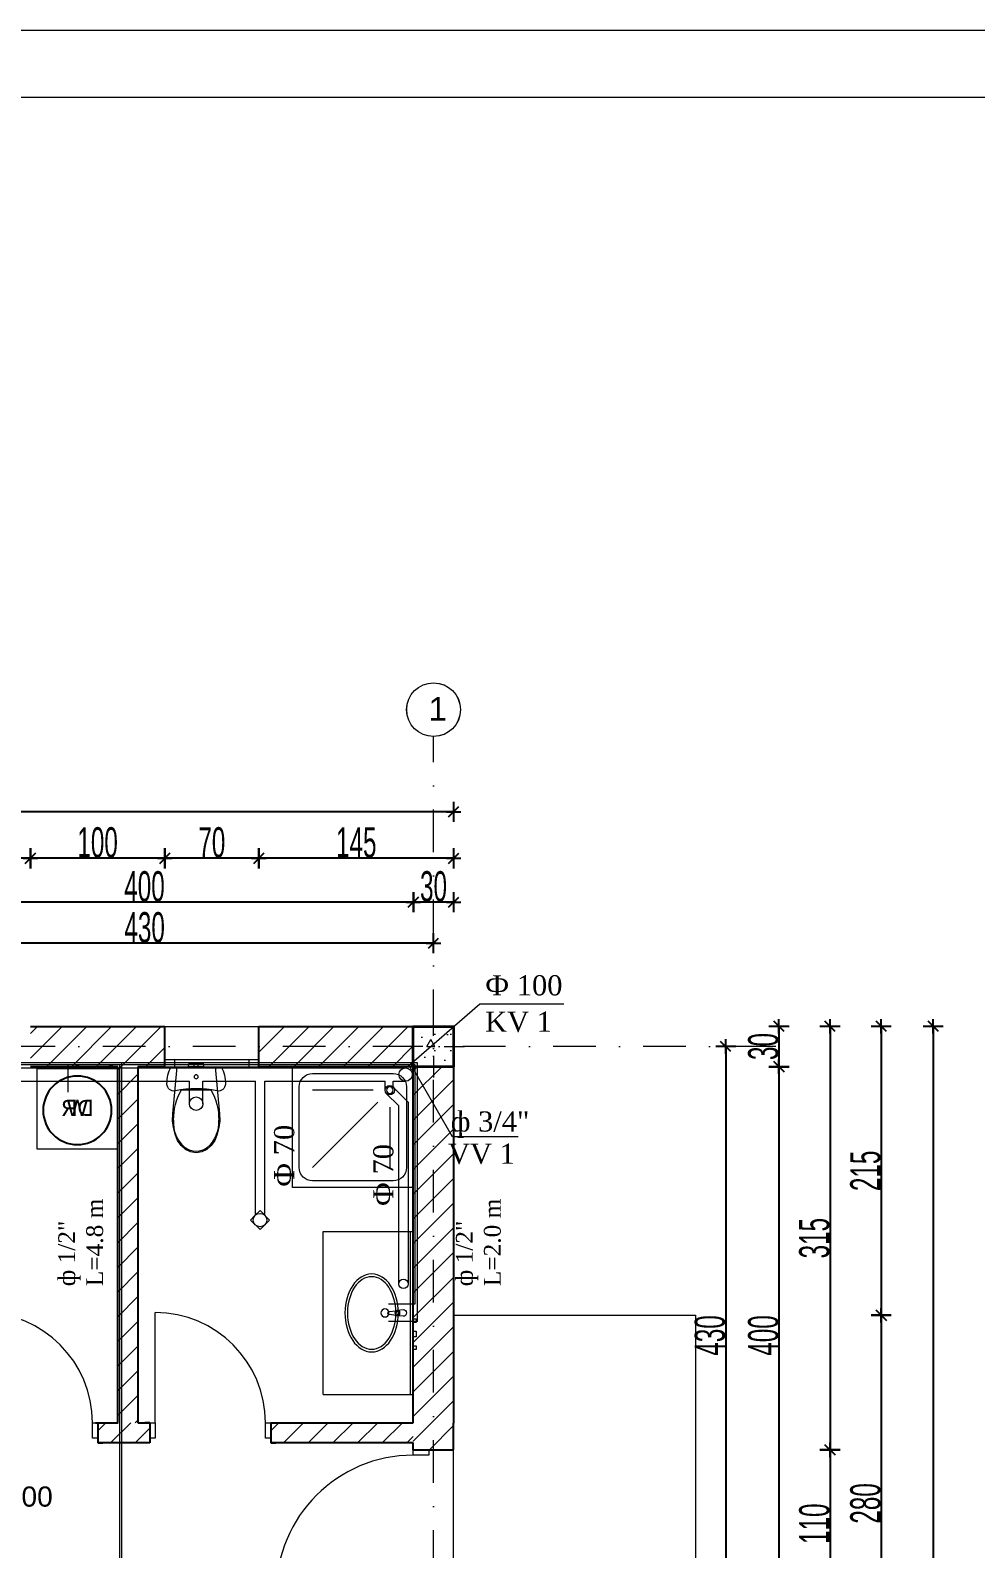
# Model space of a CAD drawing. Header units: millimetres. Extents: x -13678 to 175322, y 9978 to 39678.
# Drawn here: x 28505 to 35540, y 28380 to 39678 of the extents above; entities that cross this region are included whole.
import ezdxf
from ezdxf.enums import TextEntityAlignment as Align

# ---------------------------------------------------------------- set-up
doc = ezdxf.new("R2010")
doc.units = ezdxf.units.MM
doc.header["$MEASUREMENT"] = 0
doc.linetypes.add('Dot & Dashed', pattern=[670.277762, 317.5, -176.388889, 0, -176.388874])
doc.layers.get('Defpoints').update_dxf_attribs({"lineweight": 13})
for name, color, linetype, lineweight, true_color in [('2D Drafting - General_Pen_No__5', 7, 'Continuous', 13, 0x40a5ff), ('New_MEP - Electrical_Pen_No__4', 7, 'Continuous', 20, 0x029e21), ('New_MEP - Electrical_Pen_No__86', 7, 'Continuous', 20, 0x5555ff), ('New_Structural - Bearing_Pen_No__168', 7, 'Continuous', 13, 0xfe847a), ('New_Structural - Bearing_Pen_No__169', 7, 'Continuous', 13, 0x68b353), ('New_Structural - Bearing_Pen_No__23', 7, 'Continuous', 20, 0xff6600), ('New_Structural - Bearing_Pen_No__28', 7, 'Continuous', 35, 0xa80f02), ('New_Structural - Bearing_Pen_No__3', 7, 'Continuous', 18, 0xff6600), ('New_Structural - Bearing_Pen_No__69', 7, 'Continuous', 20, 0x71cebe), ('New_Structural - Bearing_Pen_No__89', 7, 'Continuous', 20, 0x71cebe), ('Structural - Bearing_Pen_No__69', 7, 'Continuous', 13, 0x71cebe)]:
    doc.layers.add(name, color=color, linetype=linetype, lineweight=lineweight, true_color=true_color)
for name, color, linetype, lineweight in [('2D Drafting - General_Pen_No__6', 5, 'Continuous', 13), ('Dimensioning - General_Pen_No__46', 5, 'Continuous', 13), ('Lines_Pen_No__1', 7, 'Continuous', 13), ('New_Interior - Furniture _Pen_No__15', 214, 'Continuous', 25), ('New_MEP - Electrical_Pen_No__75', 6, 'Continuous', 20), ('New_Structural - Bearing_Pen_No__20', 1, 'Continuous', 0), ('New_Structural - Bearing_Pen_No__27', 7, 'Continuous', 35), ('Roofs_Pen_No__1', 7, 'Continuous', 13), ('Structural - Bearing_Pen_No__7', 7, 'Continuous', 13), ('Text blocks_Pen_No__1', 7, 'Continuous', 13)]:
    doc.layers.add(name, color=color, linetype=linetype, lineweight=lineweight)
doc.layers.add('New_MEP - Electrical', color=7, linetype='Continuous')
doc.styles.add('GENERATED_STYLE_1', font='arial.ttf')
doc.styles.add('GENERATED_STYLE_2', font='arial.ttf')
doc.styles.add('GENERATED_STYLE_6', font='times.ttf')
doc.styles.add('PLATEIA', font='CGSAPPS.shx', dxfattribs={"width": 0.6})
doc.dimstyles.new('100v', dxfattribs={"dimtxt": 225, "dimasz": 1, "dimexe": 0.18, "dimexo": 0.0625, "dimgap": 4, "dimtad": 1, "dimdec": 0, "dimlfac": 0.1, "dimzin": 12, "dimdsep": 46, "dimtxsty": 'PLATEIA', "dimblk": 'A$C321216CB', "dimcen": 0.09, "dimse1": 1, "dimse2": 1, "dimclrd": 256, "dimclrt": 256, "dimadec": 3, "dimazin": 0, "dimtfac": 1, "dimtdec": 0, "dimtix": 1, "dimtmove": 2, "dimatfit": 3, "dimldrblk": 'A$C321216CB', "dimfxl": 1, "dimtolj": 1, "dimtzin": 0, "dimlwd": -1, "dimarcsym": 0})
pattern_1 = [(45, (-11385.9, -8413.54), (-91.92388, 91.92388), [])]
pattern_2 = [(45, (-11385.9, -8563.54), (-91.92388, 91.92388), [])]

# ---------------------------------------------------------------- blocks, each defined once
blk = doc.blocks.new('WC 25[4]', base_point=(38424, 40379))
at = {"layer": 'New_MEP - Electrical_Pen_No__75', "color": 6, "linetype": 'Continuous', "lineweight": 20}
for p, q in [((38367, 40399), (38384, 40399)), ((38367, 40379), (38367, 40399)), ((38367, 40379), (38384, 40379)), ((38384, 40399), (38408, 40399)), ((38384, 40379), (38408, 40379)), ((38408, 40399), (38413, 40399)), ((38408, 40379), (38408, 40399)), ((38408, 40379), (38413, 40379)), ((38413, 40399), (38424, 40399)), ((38413, 40379), (38424, 40379)), ((38424, 40399), (38435, 40399)), ((38424, 40379), (38435, 40379)), ((38435, 40399), (38440, 40399)), ((38435, 40379), (38440, 40379)), ((38440, 40379), (38440, 40399)), ((38440, 40399), (38464, 40399)), ((38440, 40379), (38464, 40379)), ((38464, 40399), (38481, 40399)), ((38464, 40379), (38481, 40379)), ((38481, 40379), (38481, 40399)), ((38424, 40206), (38315, 40206)), ((38533, 40206), (38424, 40206))]:
    blk.add_line(p, q, dxfattribs=at)
at = {"layer": 'New_MEP - Electrical_Pen_No__75', "color": 6, "linetype": 'Continuous', "lineweight": 20, "flags": 128}
for points in [[(38237, 40379), (38230, 40364), (38224, 40349), (38219, 40333), (38214, 40317), (38211, 40301), (38208, 40284), (38207, 40268), (38207, 40251), (38208, 40239), (38212, 40228), (38218, 40218), (38226, 40210), (38236, 40204), (38246, 40200), (38258, 40198), (38270, 40199), (38308, 40206), (38346, 40211), (38385, 40214), (38424, 40215), (38463, 40214), (38502, 40211), (38540, 40206), (38579, 40199), (38590, 40198), (38602, 40200), (38613, 40204), (38622, 40210), (38630, 40218), (38636, 40228), (38640, 40239), (38642, 40251), (38641, 40268), (38640, 40284), (38637, 40301), (38634, 40317), (38629, 40333), (38624, 40349), (38618, 40364), (38611, 40379)], [(38255, 39926), (38267, 39876), (38286, 39829), (38312, 39792), (38345, 39764), (38383, 39746), (38424, 39739), (38465, 39746), (38503, 39764), (38536, 39792), (38562, 39829), (38581, 39876), (38593, 39926), (38599, 39977), (38597, 40029), (38565, 40379), (38283, 40379), (38251, 40029), (38249, 39977)]]:
    blk.add_lwpolyline(points, close=True, dxfattribs=at)
at = {"layer": 'New_MEP - Electrical_Pen_No__75', "color": 6, "linetype": 'Continuous', "lineweight": 20}
blk.add_ellipse((38424, 40304), major_axis=(15, 0), ratio=0.999724, dxfattribs=at)
for centre, major_axis, start_param, end_param in [((38682, 39991), (0, 426), 1.041392, 1.594412), ((38166, 39991), (0, 426), 4.688771, 5.241791), ((38514, 39967), (0, 257), 1.515065, 2.415654), ((38335, 39967), (0, 257), 3.867528, 4.768116), ((38425, 39887), (0, 139), 2.509088, 3.135732), ((38423, 39887), (0, 139), 3.147454, 3.774097)]:
    blk.add_ellipse(centre, major_axis=major_axis, ratio=0.999377, start_param=start_param, end_param=end_param, dxfattribs=at)
blk = doc.blocks.new('Shower Tray 25[5]', base_point=(36808, 40379))
at = {"layer": 'New_MEP - Electrical_Pen_No__75', "color": 6, "linetype": 'Continuous', "lineweight": 20}
for p, q in [((36858, 40229), (36858, 39629)), ((37558, 40329), (36958, 40329)), ((37658, 39629), (37658, 40229)), ((37071, 40116), (37558, 39629)), ((37108, 40204), (37558, 40204)), ((36983, 40079), (36983, 39629)), ((36958, 39529), (37558, 39529))]:
    blk.add_line(p, q, dxfattribs=at)
at = {"layer": 'New_MEP - Electrical_Pen_No__75', "color": 6, "linetype": 'Continuous', "lineweight": 20, "flags": 128}
blk.add_lwpolyline([(36808, 39479), (37708, 39479), (37708, 40379), (36808, 40379)], close=True, dxfattribs=at)
at = {"layer": 'New_MEP - Electrical_Pen_No__75', "color": 6, "linetype": 'Continuous', "lineweight": 20}
blk.add_circle((36983, 40204), 25, dxfattribs=at)
for centre, start, end in [((36958, 40229), 90, 180), ((37558, 40229), 0, 90), ((36958, 39629), 180, 270), ((37558, 39629), 270, 0)]:
    blk.add_arc(centre, 100, start, end, dxfattribs=at)
blk = doc.blocks.new('Basin Cabinet 25[6]', base_point=(37478, 37940))
at = {"layer": 'New_MEP - Electrical_Pen_No__75', "color": 6, "linetype": 'Continuous', "lineweight": 20}
for p, q in [((36808, 37940), (36808, 39153)), ((37478, 39153), (36808, 39153)), ((36828, 37940), (36828, 39153)), ((37478, 37940), (37478, 39153)), ((36908, 38560), (36923, 38560)), ((36908, 38533), (36908, 38560)), ((36923, 38533), (36908, 38533)), ((37478, 37940), (36808, 37940))]:
    blk.add_line(p, q, dxfattribs=at)
at = {"layer": 'New_MEP - Electrical_Pen_No__75', "color": 6, "linetype": 'Continuous', "lineweight": 20, "flags": 128}
blk.add_lwpolyline([(36883, 38522), (36925, 38526, 0.12102), (36935, 38529), (36987, 38535, 0.882566), (36987, 38558), (36935, 38564, 0.12102), (36925, 38568), (36883, 38572, 1)], format="xyb", close=True, dxfattribs=at)
for points in [[(36808, 38476), (36808, 38503), (36788, 38503), (36788, 38476)], [(36808, 38369), (36808, 38411), (36788, 38411), (36788, 38369)], [(36808, 38276), (36808, 38303), (36788, 38303), (36788, 38276)]]:
    blk.add_lwpolyline(points, close=True, dxfattribs=at)
at = {"layer": 'New_MEP - Electrical_Pen_No__75', "color": 6, "linetype": 'Continuous', "lineweight": 20}
blk.add_circle((37019, 38547), 30, dxfattribs=at)
for radius, start, end in [(13.6, 270, 90), (21.1, 302.771, 57.229)]:
    blk.add_arc((36923, 38547), radius, start, end, dxfattribs=at)
for major_axis, ratio in [((0, 290), 0.686667), ((0, 270), 0.666667)]:
    blk.add_ellipse((37118, 38547), major_axis=major_axis, ratio=ratio, dxfattribs=at)
blk = doc.blocks.new('Dryer 25[7]', base_point=(39008, 39766))
at = {"layer": 'New_MEP - Electrical_Pen_No__4', "color": 104, "linetype": 'Continuous', "lineweight": 20, "true_color": 0x029e21, "flags": 128}
for points in [[(39008, 40366), (39008, 39766), (39608, 39766), (39608, 40366)], [(39295, 40366), (39322, 40366), (39322, 40386), (39295, 40386)]]:
    blk.add_lwpolyline(points, close=True, dxfattribs=at)
at = {"layer": 'New_MEP - Electrical_Pen_No__86', "color": 173, "lineweight": 20, "true_color": 0x5555ff, "style": 'GENERATED_STYLE_1'}
blk.add_attdef('txt', text='', height=120, dxfattribs=at).set_placement((39308, 40073), align=Align.MIDDLE_CENTER)
blk = doc.blocks.new('Washer 25[8]', base_point=(39308, 40366))
at = {"layer": 'New_MEP - Electrical_Pen_No__4', "color": 104, "linetype": 'Continuous', "lineweight": 20, "true_color": 0x029e21, "flags": 128}
for points in [[(39008, 40366), (39008, 39766), (39608, 39766), (39608, 40366)], [(39045, 40366), (39072, 40366), (39072, 40386), (39045, 40386)], [(39045, 40366), (39072, 40366), (39072, 40386), (39045, 40386)]]:
    blk.add_lwpolyline(points, close=True, dxfattribs=at)
at = {"layer": 'New_MEP - Electrical_Pen_No__86', "color": 173, "lineweight": 20, "true_color": 0x5555ff, "style": 'GENERATED_STYLE_1'}
blk.add_attdef('stDisplayText', text='', height=120, dxfattribs=at).set_placement((39308, 40073), align=Align.MIDDLE_CENTER)
blk = doc.blocks.new('A$C321216CB')
for p, q in [((-54, 0), (54, 0)), ((-38, -38), (38, 38)), ((0, -75), (0, 75))]:
    blk.add_line(p, q)
blk = doc.blocks.new('*D531')
at = {"transparency": 16777216}
blk.add_line((31504, 32885), (27206, 32885), dxfattribs=at)
at = {"layer": 'Defpoints', "color": 0, "transparency": 16777216}
for p in [(31505, 33171), (27205, 32885), (27205, 32345)]:
    blk.add_point(p, dxfattribs=at)
at = {"transparency": 16777216, "rotation": 180}
blk.add_blockref('A$C321216CB', (27205, 32885), dxfattribs=at)
at = {"transparency": 16777216}
blk.add_blockref('A$C321216CB', (31505, 32885), dxfattribs=at)
at = {"transparency": 16777216, "insert": (29355, 33002), "char_height": 225, "attachment_point": 5, "style": 'PLATEIA'}
blk.add_mtext('\\A1;430', dxfattribs=at)
blk = doc.blocks.new('*D533')
at = {"transparency": 16777216}
blk.add_line((31654, 33190), (31356, 33190), dxfattribs=at)
at = {"layer": 'Defpoints', "color": 0, "transparency": 16777216}
for p in [(31355, 33190), (31355, 32266), (31655, 32266)]:
    blk.add_point(p, dxfattribs=at)
at = {"transparency": 16777216, "rotation": 180}
blk.add_blockref('A$C321216CB', (31355, 33190), dxfattribs=at)
at = {"transparency": 16777216}
blk.add_blockref('A$C321216CB', (31655, 33190), dxfattribs=at)
at = {"transparency": 16777216, "insert": (31505, 33307), "char_height": 225, "attachment_point": 5, "style": 'PLATEIA'}
blk.add_mtext('\\A1;30', dxfattribs=at)
blk = doc.blocks.new('*D534')
at = {"transparency": 16777216}
blk.add_line((31354, 33190), (27355, 33190), dxfattribs=at)
at = {"layer": 'Defpoints', "color": 0, "transparency": 16777216}
for p in [(27354, 33190), (27354, 32266), (31355, 32266)]:
    blk.add_point(p, dxfattribs=at)
at = {"transparency": 16777216, "rotation": 180}
blk.add_blockref('A$C321216CB', (27354, 33190), dxfattribs=at)
at = {"transparency": 16777216}
blk.add_blockref('A$C321216CB', (31355, 33190), dxfattribs=at)
at = {"transparency": 16777216, "insert": (29354, 33307), "char_height": 225, "attachment_point": 5, "style": 'PLATEIA'}
blk.add_mtext('\\A1;400', dxfattribs=at)
blk = doc.blocks.new('*D538')
at = {"transparency": 16777216}
blk.add_line((33680, 32115), (33680, 27817), dxfattribs=at)
at = {"layer": 'Defpoints', "color": 0, "transparency": 16777216}
for p in [(33703, 32116), (31660, 27816), (33680, 27816)]:
    blk.add_point(p, dxfattribs=at)
at = {"transparency": 16777216}
for p, rotation in [((33680, 32116), 90), ((33680, 27816), 270)]:
    blk.add_blockref('A$C321216CB', p, dxfattribs=dict(at, rotation=rotation))
at = {"transparency": 16777216, "insert": (33563, 29966), "char_height": 225, "attachment_point": 5, "rotation": 90, "style": 'PLATEIA'}
blk.add_mtext('\\A1;430', dxfattribs=at)
blk = doc.blocks.new('*D540')
at = {"transparency": 16777216}
blk.add_line((34076, 32265), (34076, 31967), dxfattribs=at)
at = {"layer": 'Defpoints', "color": 0, "transparency": 16777216}
for p in [(33208, 32266), (33208, 31966), (34076, 31966)]:
    blk.add_point(p, dxfattribs=at)
at = {"transparency": 16777216}
for p, rotation in [((34076, 32266), 90), ((34076, 31966), 270)]:
    blk.add_blockref('A$C321216CB', p, dxfattribs=dict(at, rotation=rotation))
at = {"transparency": 16777216, "insert": (33960, 32116), "char_height": 225, "attachment_point": 5, "rotation": 90, "style": 'PLATEIA'}
blk.add_mtext('\\A1;30', dxfattribs=at)
blk = doc.blocks.new('*D541')
at = {"transparency": 16777216}
blk.add_line((34076, 31965), (34076, 27967), dxfattribs=at)
at = {"layer": 'Defpoints', "color": 0, "transparency": 16777216}
for p in [(33208, 31966), (31655, 27966), (34076, 27966)]:
    blk.add_point(p, dxfattribs=at)
at = {"transparency": 16777216}
for p, rotation in [((34076, 31966), 90), ((34076, 27966), 270)]:
    blk.add_blockref('A$C321216CB', p, dxfattribs=dict(at, rotation=rotation))
at = {"transparency": 16777216, "insert": (33960, 29966), "char_height": 225, "attachment_point": 5, "rotation": 90, "style": 'PLATEIA'}
blk.add_mtext('\\A1;400', dxfattribs=at)
blk = doc.blocks.new('*D677')
at = {"transparency": 16777216}
blk.add_line((31654, 33517), (30206, 33517), dxfattribs=at)
at = {"layer": 'Defpoints', "color": 0, "transparency": 16777216}
for p in [(30205, 33517), (30205, 32266), (31655, 32266)]:
    blk.add_point(p, dxfattribs=at)
at = {"transparency": 16777216, "rotation": 180}
blk.add_blockref('A$C321216CB', (30205, 33517), dxfattribs=at)
at = {"transparency": 16777216}
blk.add_blockref('A$C321216CB', (31655, 33517), dxfattribs=at)
at = {"transparency": 16777216, "insert": (30930, 33634), "char_height": 225, "attachment_point": 5, "style": 'PLATEIA'}
blk.add_mtext('\\A1;145', dxfattribs=at)
blk = doc.blocks.new('*D678')
at = {"transparency": 16777216}
blk.add_line((30204, 33517), (29506, 33517), dxfattribs=at)
at = {"layer": 'Defpoints', "color": 0, "transparency": 16777216}
for p in [(29505, 33517), (29505, 32266), (30205, 32266)]:
    blk.add_point(p, dxfattribs=at)
at = {"transparency": 16777216, "rotation": 180}
blk.add_blockref('A$C321216CB', (29505, 33517), dxfattribs=at)
at = {"transparency": 16777216}
blk.add_blockref('A$C321216CB', (30205, 33517), dxfattribs=at)
at = {"transparency": 16777216, "insert": (29855, 33634), "char_height": 225, "attachment_point": 5, "style": 'PLATEIA'}
blk.add_mtext('\\A1;70', dxfattribs=at)
blk = doc.blocks.new('*D679')
at = {"transparency": 16777216}
blk.add_line((29504, 33517), (28506, 33517), dxfattribs=at)
at = {"layer": 'Defpoints', "color": 0, "transparency": 16777216}
for p in [(28505, 33517), (28505, 32266), (29505, 32266)]:
    blk.add_point(p, dxfattribs=at)
at = {"transparency": 16777216, "rotation": 180}
blk.add_blockref('A$C321216CB', (28505, 33517), dxfattribs=at)
at = {"transparency": 16777216}
blk.add_blockref('A$C321216CB', (29505, 33517), dxfattribs=at)
at = {"transparency": 16777216, "insert": (29005, 33634), "char_height": 225, "attachment_point": 5, "style": 'PLATEIA'}
blk.add_mtext('\\A1;100', dxfattribs=at)
blk = doc.blocks.new('*D680')
at = {"transparency": 16777216}
blk.add_line((28504, 33517), (28006, 33517), dxfattribs=at)
at = {"layer": 'Defpoints', "color": 0, "transparency": 16777216}
for p in [(28005, 33517), (28005, 32266), (28505, 32266)]:
    blk.add_point(p, dxfattribs=at)
at = {"transparency": 16777216, "rotation": 180}
blk.add_blockref('A$C321216CB', (28005, 33517), dxfattribs=at)
at = {"transparency": 16777216}
blk.add_blockref('A$C321216CB', (28505, 33517), dxfattribs=at)
at = {"transparency": 16777216, "insert": (28255, 33634), "char_height": 225, "attachment_point": 5, "style": 'PLATEIA'}
blk.add_mtext('\\A1;50', dxfattribs=at)
blk = doc.blocks.new('*D567')
at = {"transparency": 16777216}
blk.add_line((31654, 33863), (19956, 33863), dxfattribs=at)
at = {"layer": 'Defpoints', "color": 0, "transparency": 16777216}
for p in [(19955, 33863), (19955, 32266), (31655, 32266)]:
    blk.add_point(p, dxfattribs=at)
at = {"transparency": 16777216, "rotation": 180}
blk.add_blockref('A$C321216CB', (19955, 33863), dxfattribs=at)
at = {"transparency": 16777216}
blk.add_blockref('A$C321216CB', (31655, 33863), dxfattribs=at)
at = {"transparency": 16777216, "insert": (25805, 33980), "char_height": 225, "attachment_point": 5, "style": 'PLATEIA'}
blk.add_mtext('\\A1;1170', dxfattribs=at)
blk = doc.blocks.new('*D568')
at = {"transparency": 16777216}
blk.add_line((34456, 32265), (34456, 29116), dxfattribs=at)
at = {"layer": 'Defpoints', "color": 0, "transparency": 16777216}
for p in [(31655, 32266), (31655, 29115), (34456, 29115)]:
    blk.add_point(p, dxfattribs=at)
at = {"transparency": 16777216}
for p, rotation in [((34456, 32266), 90), ((34456, 29115), 270)]:
    blk.add_blockref('A$C321216CB', p, dxfattribs=dict(at, rotation=rotation))
at = {"transparency": 16777216, "insert": (34340, 30690), "char_height": 225, "attachment_point": 5, "rotation": 90, "style": 'PLATEIA'}
blk.add_mtext('\\A1;315', dxfattribs=at)
blk = doc.blocks.new('*D569')
at = {"transparency": 16777216}
blk.add_line((34456, 29114), (34456, 28016), dxfattribs=at)
at = {"layer": 'Defpoints', "color": 0, "transparency": 16777216}
for p in [(31655, 29115), (31655, 28015), (34456, 28015)]:
    blk.add_point(p, dxfattribs=at)
at = {"transparency": 16777216}
for p, rotation in [((34456, 29115), 90), ((34456, 28015), 270)]:
    blk.add_blockref('A$C321216CB', p, dxfattribs=dict(at, rotation=rotation))
at = {"transparency": 16777216, "insert": (34340, 28565), "char_height": 225, "attachment_point": 5, "rotation": 90, "style": 'PLATEIA'}
blk.add_mtext('\\A1;110', dxfattribs=at)
blk = doc.blocks.new('*D570')
at = {"transparency": 16777216}
blk.add_line((35224, 32265), (35224, 21267), dxfattribs=at)
at = {"layer": 'Defpoints', "color": 0, "transparency": 16777216}
for p in [(31655, 32266), (31655, 21266), (35224, 21266)]:
    blk.add_point(p, dxfattribs=at)
at = {"transparency": 16777216}
for p, rotation in [((35224, 32266), 90), ((35224, 21266), 270)]:
    blk.add_blockref('A$C321216CB', p, dxfattribs=dict(at, rotation=rotation))
at = {"transparency": 16777216, "insert": (35108, 26766), "char_height": 225, "attachment_point": 5, "rotation": 90, "style": 'PLATEIA'}
blk.add_mtext('\\A1;1100', dxfattribs=at)
blk = doc.blocks.new('*D571')
at = {"transparency": 16777216}
blk.add_line((34837, 32265), (34837, 30117), dxfattribs=at)
at = {"layer": 'Defpoints', "color": 0, "transparency": 16777216}
for p in [(31655, 32266), (32555, 30116), (34837, 30116)]:
    blk.add_point(p, dxfattribs=at)
at = {"transparency": 16777216}
for p, rotation in [((34837, 32266), 90), ((34837, 30116), 270)]:
    blk.add_blockref('A$C321216CB', p, dxfattribs=dict(at, rotation=rotation))
at = {"transparency": 16777216, "insert": (34720, 31191), "char_height": 225, "attachment_point": 5, "rotation": 90, "style": 'PLATEIA'}
blk.add_mtext('\\A1;215', dxfattribs=at)
blk = doc.blocks.new('*D685')
at = {"transparency": 16777216}
blk.add_line((34837, 30115), (34837, 27317), dxfattribs=at)
at = {"layer": 'Defpoints', "color": 0, "transparency": 16777216}
for p in [(32555, 30116), (33455, 27316), (34837, 27316)]:
    blk.add_point(p, dxfattribs=at)
at = {"transparency": 16777216}
for p, rotation in [((34837, 30116), 90), ((34837, 27316), 270)]:
    blk.add_blockref('A$C321216CB', p, dxfattribs=dict(at, rotation=rotation))
at = {"transparency": 16777216, "insert": (34720, 28716), "char_height": 225, "attachment_point": 5, "rotation": 90, "style": 'PLATEIA'}
blk.add_mtext('\\A1;280', dxfattribs=at)

msp = doc.modelspace()

# ---------------------------------------------------------------- hatches: boundary and pattern name
at = {"layer": 'New_Structural - Bearing_Pen_No__168', "linetype": 'Continuous', "lineweight": 13, "true_color": 0xfe847a}
h = msp.add_hatch(dxfattribs=at)
h.set_pattern_fill('COMMON_BRICK', color=11, style=0, pattern_type=2)
h.set_pattern_definition(pattern_1)
h.paths.add_polyline_path([(29504.6, 31965.8), (28504.6, 31965.8), (28504.6, 32265.8), (29504.6, 32265.8)])
h = msp.add_hatch(dxfattribs=at)
h.set_pattern_fill('COMMON_BRICK', color=11, style=0, pattern_type=2)
h.set_pattern_definition(pattern_1)
h.paths.add_polyline_path([(31354.6, 31965.8), (30204.6, 31965.8), (30204.6, 32265.8), (31354.6, 32265.8)])
h = msp.add_hatch(dxfattribs=at)
h.set_pattern_fill('COMMON_BRICK', color=11, style=0, pattern_type=2)
h.set_pattern_definition(pattern_1)
h.paths.add_polyline_path([(29304.6, 31965.8), (29304.6, 29315.8), (29154.6, 29315.8), (29154.6, 31965.8)])
h = msp.add_hatch(dxfattribs=at)
h.set_pattern_fill('COMMON_BRICK', color=11, style=0, pattern_type=2)
h.set_pattern_definition(pattern_1)
h.paths.add_polyline_path([(31654.6, 31965.8), (31654.6, 29115.1), (31354.6, 29115.1), (31354.6, 31965.8)])
h = msp.add_hatch(dxfattribs=at)
h.set_pattern_fill('COMMON_BRICK', color=11, style=0, pattern_type=2)
h.set_pattern_definition(pattern_2)
h.paths.add_polyline_path([(29394.3, 29315.8), (29394.3, 29165.8), (29006.9, 29165.8), (29006.9, 29315.8)])
h = msp.add_hatch(dxfattribs=at)
h.set_pattern_fill('COMMON_BRICK', color=11, style=0, pattern_type=2)
h.set_pattern_definition(pattern_2)
h.paths.add_polyline_path([(31354.6, 29165.8), (30294.3, 29165.8), (30294.3, 29315.8), (31354.6, 29315.8)])
at = {"layer": 'New_Structural - Bearing_Pen_No__169', "linetype": 'Continuous', "lineweight": 13, "true_color": 0x68b353}
h = msp.add_hatch(dxfattribs=at)
h.set_pattern_fill('STRUCTURAL_CONCRETE', color=85, style=0, pattern_type=2)
h.set_pattern_definition([(0, (-11385.9, -8413.54), (0, 623.538), [60, -300]), (0, (-11205.9, -8101.77), (0, 623.538), [60, -300]), (60, (-11385.9, -8413.54), (-540, 311.769), [60, -300]), (60, (-11025.9, -8413.54), (-540, 311.769), [60, -300]), (120, (-11325.9, -8413.54), (540, 311.769), [60, -300]), (120, (-10965.9, -8413.54), (540, 311.769), [60, -300]), (0, (-11385.9, -8353.54), (0, 120), [0, -120, 0, -180]), (45, (-11325.9, -8353.54), (-84.85282, 84.85282), [0, -90, 0, -150])])
h.paths.add_polyline_path([(31654.6, 31965.8), (31354.6, 31965.8), (31354.6, 32265.8), (31654.6, 32265.8)])

# ---------------------------------------------------------------- linework, layer by layer
at = {"layer": '2D Drafting - General_Pen_No__5', "color": 1}
for p, q in [((31384.6, 31995.8), (20259.9, 31995.8)), ((29184.6, 27300.1), (29184.6, 31995.8)), ((31384.6, 30070.2), (31384.6, 31995.8)), ((31384.6, 30070.2), (31169.6, 30070.2))]:
    msp.add_line(p, q, dxfattribs=at)
at = {"layer": '2D Drafting - General_Pen_No__5'}
for p, q in [((31369.6, 31980.8), (20262.1, 31980.8)), ((28783.1, 31980.8), (28783.1, 31775.8)), ((29169.6, 27285.1), (29169.6, 31980.8)), ((31369.6, 30200.2), (31369.6, 31980.8)), ((31647.3, 31443.1), (31347.7, 31959.6)), ((31369.6, 31959.6), (31347.7, 31959.6)), ((31169.6, 30200.2), (31369.6, 30200.2))]:
    msp.add_line(p, q, dxfattribs=at)
at = {"layer": '2D Drafting - General_Pen_No__5', "linetype": 'Continuous'}
for q in [(31647.3, 31443.1), (31677.8, 31443.1)]:
    msp.add_line((32135.7, 31443.1), q, dxfattribs=at)
at = {"layer": '2D Drafting - General_Pen_No__6'}
for p, q in [((20313.7, 31957.4), (31296.8, 31957.5)), ((20315.2, 31857.5), (29688.6, 31857.5)), ((29688.6, 31690.8), (29688.6, 31857.5)), ((29788.6, 31857.5), (30178.9, 31857.5)), ((29788.6, 31690.8), (29788.6, 31857.5)), ((30178.9, 30860.2), (30178.9, 31857.5)), ((30248.9, 31857.5), (31144.6, 31857.5)), ((30248.9, 30860.2), (30248.9, 31857.5)), ((31144.6, 31790.8), (31144.6, 31857.5)), ((31153.4, 31767.5), (31246.8, 31674.2)), ((31205.7, 31857.5), (31296.8, 31857.5)), ((31205.7, 31814.1), (31205.7, 31857.5)), ((31205.7, 31814.1), (31316.7, 31703.1)), ((31246.8, 30341.6), (31246.8, 31674.2)), ((31316.7, 31703.1), (31315.9, 30349.4))]:
    msp.add_line(p, q, dxfattribs=at)
at = {"layer": '2D Drafting - General_Pen_No__6', "linetype": 'Continuous', "flags": 128}
msp.add_lwpolyline([(31301.8, 31957.2), (31850.2, 32434.9), (32475.4, 32434.9)], dxfattribs=at)
at = {"layer": '2D Drafting - General_Pen_No__6', "flags": 128}
msp.add_lwpolyline([(30178.5, 30859.9), (30213.9, 30895.2), (30284.6, 30824.5), (30213.9, 30753.8), (30143.2, 30824.5)], close=True, dxfattribs=at)
at = {"layer": 'Lines_Pen_No__1', "linetype": 'Continuous'}
for centre, radius in [((31347.7, 31959.6), 15), ((31296.8, 31907.5), 50), ((31179.6, 31790.8), 35), ((29738.6, 31690.8), 50), ((30213.9, 30824.5), 50), ((31280.9, 30349.4), 35)]:
    msp.add_circle(centre, radius, dxfattribs=at)
at = {"layer": 'New_Interior - Furniture _Pen_No__15', "color": 214, "linetype": 'Continuous', "extrusion": (0, 0, -1)}
msp.add_ellipse((28854.6, 31640.9), major_axis=(180.3, 180.3), ratio=1, start_param=3.9269908, end_param=10.2101761, dxfattribs=at)
at = {"layer": 'New_Structural - Bearing_Pen_No__20', "color": 1, "linetype": 'Continuous', "lineweight": 0}
for p, q in [((31504.6, 32195.8), (31504.6, 32345.8)), ((31424.6, 32115.8), (31274.6, 32115.8)), ((31584.6, 32115.8), (31734.6, 32115.8)), ((31504.6, 32035.8), (31504.6, 31885.8))]:
    msp.add_line(p, q, dxfattribs=at)
msp.add_point((31504.6, 32115.8), dxfattribs=at)
at = {"layer": 'New_Structural - Bearing_Pen_No__23', "color": 30, "linetype": 'Continuous', "lineweight": 20, "true_color": 0xff6600}
for p, q in [((29579.6, 32015.8), (29504.6, 32015.8)), ((29579.6, 31965.8), (29579.6, 32015.8)), ((30204.6, 32015.8), (30129.6, 32015.8)), ((30129.6, 32015.8), (30129.6, 31965.8)), ((29504.6, 31965.8), (29579.6, 31965.8)), ((30129.6, 31965.8), (30204.6, 31965.8)), ((28966.9, 29200.8), (28966.9, 29315.8)), ((28966.9, 29315.8), (29006.9, 29315.8)), ((29006.9, 29315.8), (29006.9, 29200.8)), ((29394.3, 29315.8), (29434.3, 29315.8)), ((29394.3, 29200.8), (29394.3, 29315.8)), ((29434.3, 29315.8), (29434.3, 29200.8)), ((30254.3, 29200.8), (30254.3, 29315.8)), ((30254.3, 29315.8), (30294.3, 29315.8)), ((30294.3, 29315.8), (30294.3, 29200.8)), ((29006.9, 29200.8), (28966.9, 29200.8)), ((29434.3, 29200.8), (29394.3, 29200.8)), ((30294.3, 29200.8), (30254.3, 29200.8)), ((31354.6, 29075.1), (31354.6, 29115.1)), ((31469.6, 29075.1), (31354.6, 29075.1)), ((31469.6, 29115.1), (31469.6, 29075.1))]:
    msp.add_line(p, q, dxfattribs=at)
at = {"layer": 'New_Structural - Bearing_Pen_No__27', "color": 7, "linetype": 'Continuous', "lineweight": 25}
for p, q in [((29504.6, 32015.8), (29504.6, 32265.8)), ((29504.6, 32015.8), (29504.6, 32265.8)), ((30204.6, 32015.8), (30204.6, 32265.8)), ((30204.6, 32015.8), (30204.6, 32265.8)), ((29504.6, 31965.8), (29504.6, 32015.8)), ((29504.6, 31965.8), (29504.6, 32015.8)), ((29504.6, 31965.8), (29504.6, 32015.8)), ((30204.6, 31965.8), (30204.6, 32015.8)), ((30204.6, 31965.8), (30204.6, 32015.8)), ((30204.6, 31965.8), (30204.6, 32015.8)), ((29006.9, 29315.8), (29043.9, 29315.8)), ((29006.9, 29315.8), (29006.9, 29200.8)), ((29006.9, 29315.8), (29006.9, 29200.8)), ((29006.9, 29315.8), (29006.9, 29200.8)), ((29006.9, 29315.8), (29043.9, 29315.8)), ((29006.9, 29315.8), (29043.9, 29315.8)), ((29394.3, 29315.8), (29357.3, 29315.8)), ((29394.3, 29315.8), (29357.3, 29315.8)), ((29394.3, 29315.8), (29357.3, 29315.8)), ((29394.3, 29315.8), (29394.3, 29200.8)), ((29394.3, 29315.8), (29394.3, 29200.8)), ((29394.3, 29315.8), (29394.3, 29200.8)), ((30294.3, 29315.8), (30331.3, 29315.8)), ((30294.3, 29315.8), (30294.3, 29200.8)), ((30294.3, 29315.8), (30294.3, 29200.8)), ((30294.3, 29315.8), (30294.3, 29200.8)), ((30294.3, 29315.8), (30331.3, 29315.8)), ((30294.3, 29315.8), (30331.3, 29315.8)), ((31654.6, 29115.1), (31654.6, 29312.1)), ((31654.6, 29115.1), (31654.6, 29312.1)), ((31654.6, 29265.1), (31654.6, 29312.1)), ((29006.9, 29200.8), (29006.9, 29165.8)), ((29006.9, 29200.8), (29006.9, 29165.8)), ((29006.9, 29200.8), (29006.9, 29165.8)), ((29006.9, 29165.8), (29043.9, 29165.8)), ((29006.9, 29165.8), (29043.9, 29165.8)), ((29006.9, 29165.8), (29043.9, 29165.8)), ((29394.3, 29165.8), (29357.3, 29165.8)), ((29394.3, 29165.8), (29357.3, 29165.8)), ((29394.3, 29165.8), (29357.3, 29165.8)), ((29394.3, 29200.8), (29394.3, 29165.8)), ((29394.3, 29200.8), (29394.3, 29165.8)), ((29394.3, 29200.8), (29394.3, 29165.8)), ((30294.3, 29200.8), (30294.3, 29165.8)), ((30294.3, 29200.8), (30294.3, 29165.8)), ((30294.3, 29200.8), (30294.3, 29165.8)), ((30294.3, 29165.8), (30331.3, 29165.8)), ((30294.3, 29165.8), (30331.3, 29165.8)), ((30294.3, 29165.8), (30331.3, 29165.8)), ((31354.6, 29115.1), (31354.6, 29165.8)), ((31354.6, 29115.1), (31469.6, 29115.1)), ((31469.6, 29115.1), (31654.6, 29115.1)), ((31469.6, 29115.1), (31654.6, 29115.1)), ((31469.6, 29115.1), (31654.6, 29115.1))]:
    msp.add_line(p, q, dxfattribs=at)
for points in [[(28504.6, 32265.8), (29504.6, 32265.8)], [(30204.6, 32265.8), (31354.6, 32265.8)], [(29154.6, 31965.8), (28504.6, 31965.8)], [(28989.9, 29315.8), (29154.6, 29315.8), (29154.6, 31965.8)], [(29504.6, 31965.8), (29304.6, 31965.8)], [(29304.6, 31965.8), (29304.6, 29315.8)], [(31354.6, 31965.8), (30204.6, 31965.8)], [(31354.6, 29315.8), (31354.6, 31965.8)], [(31654.6, 31965.8), (31654.6, 29312.1)], [(29304.6, 29315.8), (29394.3, 29315.8)], [(30294.3, 29315.8), (31354.6, 29315.8)], [(29394.3, 29165.8), (29006.9, 29165.8)], [(31354.6, 29165.8), (30294.3, 29165.8)]]:
    msp.add_lwpolyline(points, dxfattribs=at)
at = {"layer": 'New_Structural - Bearing_Pen_No__28', "color": 14, "linetype": 'Continuous', "lineweight": 35, "true_color": 0xa80f02}
msp.add_lwpolyline([(31654.6, 31965.8), (31354.6, 31965.8), (31354.6, 32265.8), (31654.6, 32265.8)], close=True, dxfattribs=at)
at = {"layer": 'New_Structural - Bearing_Pen_No__3', "color": 30, "linetype": 'Continuous', "lineweight": 18, "true_color": 0xff6600}
for p, q in [((29504.6, 32265.8), (30204.6, 32265.8)), ((30129.6, 32015.8), (29579.6, 32015.8)), ((29504.6, 31965.8), (30204.6, 31965.8)), ((29579.6, 31965.8), (30129.6, 31965.8)), ((29434.3, 29315.8), (29434.3, 30135.8))]:
    msp.add_line(p, q, dxfattribs=at)
for centre, radius, start, end in [((28146.9, 29315.8), 820, 0, 90), ((29434.3, 29315.8), 820, 0, 90), ((31354.6, 28055.1), 1020, 90, 180)]:
    msp.add_arc(centre, radius, start, end, dxfattribs=at)
at = {"layer": 'New_Structural - Bearing_Pen_No__69', "linetype": 'Dot & Dashed'}
msp.add_line((31504.6, 18814.3), (31504.6, 34422.8), dxfattribs=at)
at = {"layer": 'New_Structural - Bearing_Pen_No__69', "linetype": 'ByBlock'}
for centre in [(31504.6, 34622.8), (31505.6, 34622.8)]:
    msp.add_circle(centre, 200, dxfattribs=at)
at = {"layer": 'New_Structural - Bearing_Pen_No__89', "color": 123, "linetype": 'Continuous', "lineweight": 20, "true_color": 0x71cebe}
msp.add_lwpolyline([(31654.6, 27315.8), (31654.6, 30115.8), (33454.6, 30115.8), (33454.6, 27315.8)], close=True, dxfattribs=at)
at = {"layer": 'Roofs_Pen_No__1'}
for points in [[(7322, 9977.8), (49322, 9977.8), (49322, 39677.8), (7322, 39677.8)], [(9822, 10477.8), (48822, 10477.8), (48822, 39177.8), (9822, 39177.8)]]:
    msp.add_lwpolyline(points, close=True, dxfattribs=at)
at = {"layer": 'Structural - Bearing_Pen_No__69', "linetype": 'Dot & Dashed'}
msp.add_line((34052.9, 32115.8), (17280.1, 32115.8), dxfattribs=at)

# ---------------------------------------------------------------- block references
at = {"layer": 'New_MEP - Electrical', "color": 2, "linetype": 'Continuous', "lineweight": 20, "true_color": 0xffeb28, "xscale": -1}
for name, p in [('WC 25[4]', (29738.6, 31965.8)), ('Shower Tray 25[5]', (31354.6, 31965.8)), ('Basin Cabinet 25[6]', (30684.6, 29526.3))]:
    msp.add_blockref(name, p, dxfattribs=at)
at = {"layer": 'New_MEP - Electrical', "color": 2, "linetype": 'Continuous', "lineweight": 20, "true_color": 0xffeb28}
ref = msp.add_blockref('Dryer 25[7]', (29154.6, 31352.8), dxfattribs=dict(at, xscale=-1))
ref.add_attrib('txt', 'DR', dxfattribs={"layer": 'New_MEP - Electrical_Pen_No__86', "color": 173, "lineweight": 20, "true_color": 0x5555ff, "height": 120, "style": 'GENERATED_STYLE_1', "text_generation_flag": 2}).set_placement((28854.6, 31659.7), align=Align.MIDDLE_CENTER)
ref = msp.add_blockref('Washer 25[8]', (28854.6, 31952.8), dxfattribs=dict(at, xscale=-1))
ref.add_attrib('stDisplayText', 'W', dxfattribs={"layer": 'New_MEP - Electrical_Pen_No__86', "color": 173, "lineweight": 20, "true_color": 0x5555ff, "height": 120, "style": 'GENERATED_STYLE_1', "text_generation_flag": 2}).set_placement((28854.6, 31659.7), align=Align.MIDDLE_CENTER)

# ---------------------------------------------------------------- texts
at = {"layer": 'Dimensioning - General_Pen_No__46', "insert": (28148.6, 28689.8), "char_height": 150, "attachment_point": 7, "style": 'GENERATED_STYLE_2'}
msp.add_mtext('%%P0.00', dxfattribs=at)
at = {"layer": 'Structural - Bearing_Pen_No__7', "insert": (31468.6, 34541.5), "char_height": 175, "attachment_point": 7, "style": 'GENERATED_STYLE_1'}
msp.add_mtext('1', dxfattribs=at)
at = {"layer": 'Text blocks_Pen_No__1', "linetype": 'Continuous', "char_height": 150, "attachment_point": 1, "style": 'GENERATED_STYLE_6'}
for s, insert in [('Ф 100', (31889, 32646.6)), ('Ф 100', (31889, 32646.6)), ('{\\fTimes New Roman CYR|b0|i0|c204|p18;KV 1}', (31889, 32376)), ('{\\fTimes New Roman CYR|b0|i0|c204|p18;KV 1}', (31889, 32376)), ('ф 3/4"', (31633.2, 31633.4)), ('ф 3/4"', (31633.2, 31633.4)), ('{\\fTimes New Roman CYR|b0|i0|c204|p18;VV }1', (31612.9, 31393.4))]:
    msp.add_mtext(s, dxfattribs=dict(at, insert=insert))
at = {"layer": 'Text blocks_Pen_No__1', "linetype": 'Continuous', "attachment_point": 1, "rotation": 90, "style": 'GENERATED_STYLE_6'}
for s, insert, char_height in [('{\\fTimes New Roman CYR|b0|i0|c204|p18;Ф }7{\\fTimes New Roman CYR|b0|i0|c204|p18;0}', (30318.5, 31071.4), 150), ('{\\fTimes New Roman CYR|b0|i0|c204|p18;Ф }7{\\fTimes New Roman CYR|b0|i0|c204|p18;0}', (31056.4, 30928.2), 150), ('{\\fTimes New Roman|b0|i0|c204|p18;ф \\fTimes New Roman|b0|i0|c0|p18;1/2\\fTimes New Roman|b0|i0|c204|p18;"\\PL=\\fTimes New Roman|b0|i0|c0|p18;4.8\\fTimes New Roman|b0|i0|c204|p18; m}', (28712.3, 30332.3), 125), ('{\\fTimes New Roman|b0|i0|c204|p18;ф \\fTimes New Roman|b0|i0|c0|p18;1/2\\fTimes New Roman|b0|i0|c204|p18;"\\PL=\\fTimes New Roman|b0|i0|c0|p18;2.0\\fTimes New Roman|b0|i0|c204|p18; m}', (31671.8, 30332.3), 125)]:
    msp.add_mtext(s, dxfattribs=dict(at, insert=insert, char_height=char_height))

# ---------------------------------------------------------------- dimensions: what is measured, and where the dimension line sits
for base, p1, p2, angle, picture, middle in [((19954.6, 33863.3), (31654.6, 32265.8), (19954.6, 32265.8), 180, '*D567', (25804.6, 33979.8)), ((28004.6, 33517.5), (28504.6, 32265.8), (28004.6, 32265.8), 180, '*D680', (28254.6, 33634)), ((28504.6, 33517.5), (29504.6, 32265.8), (28504.6, 32265.8), 180, '*D679', (29004.6, 33634)), ((29504.6, 33517.5), (30204.6, 32265.8), (29504.6, 32265.8), 180, '*D678', (29854.6, 33634)), ((30204.6, 33517.5), (31654.6, 32265.8), (30204.6, 32265.8), 180, '*D677', (30929.6, 33634)), ((27354.1, 33190.4), (31354.6, 32265.8), (27354.1, 32265.8), 180, '*D534', (29354.4, 33306.9)), ((31354.6, 33190.4), (31654.6, 32265.8), (31354.6, 32265.8), 180, '*D533', (31504.6, 33306.9)), ((27205.2, 32885.2), (31504.6, 33171.1), (27205.2, 32344.8), 180, '*D531', (29354.9, 33001.7)), ((34456, 29115.1), (31654.6, 32265.8), (31654.6, 29115.1), 90, '*D568', (34339.5, 30690.5)), ((35224.3, 21265.8), (31654.6, 32265.8), (31654.6, 21265.8), 90, '*D570', (35107.8, 26765.8)), ((34836.8, 30115.8), (31654.6, 32265.8), (32554.6, 30115.8), 90, '*D571', (34720.3, 31190.8)), ((34076.1, 31965.8), (33208.3, 32265.8), (33208.3, 31965.8), 90, '*D540', (33959.6, 32115.8)), ((33679.8, 27815.8), (33703.1, 32115.8), (31659.6, 27815.8), 90, '*D538', (33563.3, 29965.8)), ((34076.1, 27965.8), (33208.3, 31965.8), (31654.6, 27965.8), 90, '*D541', (33959.6, 29965.8)), ((34836.8, 27315.8), (32554.6, 30115.8), (33454.6, 27315.8), 90, '*D685', (34720.3, 28715.8)), ((34456, 28015.1), (31654.6, 29115.1), (31654.6, 28015.1), 90, '*D569', (34339.5, 28565.1))]:
    dim = msp.add_linear_dim(base=base, p1=p1, p2=p2, angle=angle, dimstyle='100v')
    dim.commit()
    dim.dimension.update_dxf_attribs({"geometry": picture, "text_midpoint": middle})

doc.saveas('drawing.dxf')
